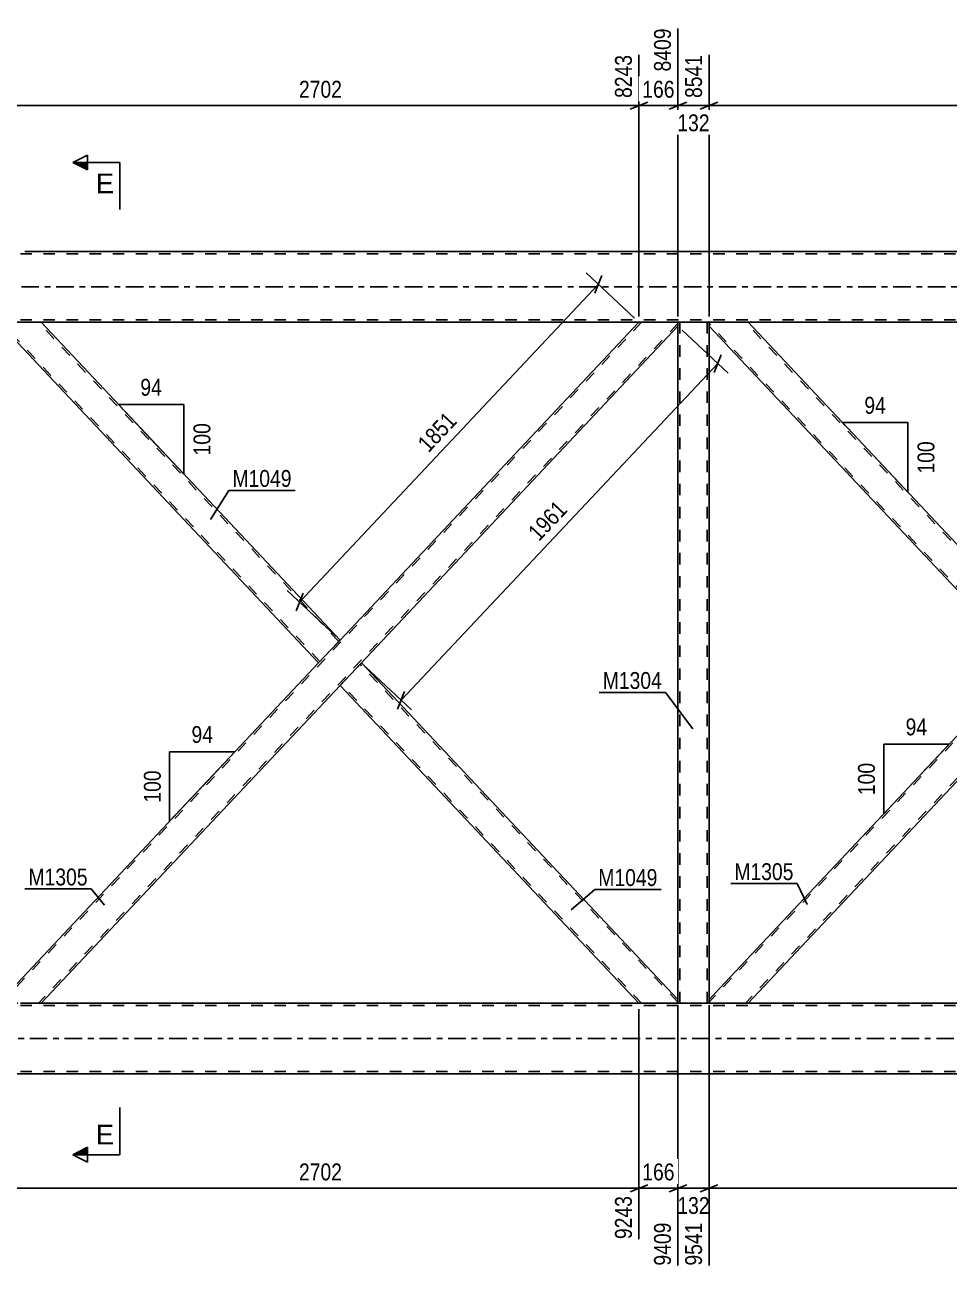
# Model space of a CAD drawing. Header units: millimetres. Extents: x 0 to 1189, y 0 to 841.
# Drawn here: x 341.2 to 498, y 442.4 to 653.7 of the extents above; entities that cross this region are included whole.
import ezdxf

# ---------------------------------------------------------------- set-up
doc = ezdxf.new("R2010")
doc.units = ezdxf.units.MM
doc.linetypes.add('DXK_LINE_DOT2', pattern=[3.9198, 1.9599, -1.9599])
doc.linetypes.add('DXK_LINE_DOT3', pattern=[5.9187, 2.979, -0.9799, 0.9799, -0.9799])
doc.styles.add('Arial', font='ARIAL.TTF', dxfattribs={"height": 0.2})
doc.styles.add('Arial Narrow', font='ARIALN.TTF', dxfattribs={"height": 0.2})

# ---------------------------------------------------------------- blocks, each defined once
blk = doc.blocks.new('Part-761548908-4816 - 4653')
at = {"color": 7, "linetype": 'DXK_LINE_DOT2'}
for p, q in [((706.9, 614.78), (115.66, 614.78)), ((706.9, 603.58), (115.66, 603.58))]:
    blk.add_line(p, q, dxfattribs=at)
at = {"color": 2, "linetype": 'Continuous'}
for p, q in [((568.17, 615.18), (341.17, 615.18)), ((577.06, 603.18), (115.66, 603.18))]:
    blk.add_line(p, q, dxfattribs=at)
at = {"color": 7, "linetype": 'DXK_LINE_DOT3'}
blk.add_line((115.66, 609.18), (706.9, 609.18), dxfattribs=at)
blk = doc.blocks.new('Part-761548908-4821 - 4653')
at = {"color": 7, "linetype": 'DXK_LINE_DOT2'}
for p, q in [((706.9, 487.18), (75.66, 487.18)), ((706.9, 487.58), (88.16, 487.58)), ((706.9, 475.98), (75.66, 475.98))]:
    blk.add_line(p, q, dxfattribs=at)
at = {"color": 2, "linetype": 'Continuous'}
for p, q in [((568.17, 487.58), (341.17, 487.58)), ((706.9, 475.58), (80.46, 475.58))]:
    blk.add_line(p, q, dxfattribs=at)
at = {"color": 7, "linetype": 'DXK_LINE_DOT3'}
blk.add_line((75.66, 481.58), (706.9, 481.58), dxfattribs=at)
blk = doc.blocks.new('Part-761548908-4959 - 4653')
at = {"color": 2, "linetype": 'Continuous'}
for p, q in [((398.28, 545.38), (394.66, 541.52)), ((452.02, 488.24), (398.28, 545.38)), ((445.39, 487.58), (394.66, 541.52)), ((452.02, 487.58), (452.02, 488.24))]:
    blk.add_line(p, q, dxfattribs=at)
at = {"color": 7, "linetype": 'DXK_LINE_DOT2'}
for p, q in [((452.02, 487.77), (398.06, 545.14)), ((394.88, 541.76), (394.89, 541.77)), ((445.83, 487.58), (394.88, 541.76)), ((452.02, 487.58), (445.39, 487.58))]:
    blk.add_line(p, q, dxfattribs=at)
blk = doc.blocks.new('Part-761548908-5014 - 4653')
at = {"color": 7, "linetype": 'DXK_LINE_DOT2'}
for p, q in [((457.3, 603.18), (452.02, 603.18)), ((452.02, 602.51), (452.02, 603.18)), ((452.34, 487.58), (452.34, 603.18)), ((456.98, 487.58), (456.98, 603.18)), ((457.3, 602.52), (457.3, 603.18)), ((452.02, 487.58), (452.02, 488.24)), ((457.3, 487.58), (457.3, 488.24)), ((452.02, 487.58), (457.3, 487.58))]:
    blk.add_line(p, q, dxfattribs=at)
at = {"color": 2, "linetype": 'Continuous'}
for p, q in [((452.02, 488.24), (452.02, 602.51)), ((457.3, 488.24), (457.3, 602.52))]:
    blk.add_line(p, q, dxfattribs=at)
blk = doc.blocks.new('Part-761548908-5054 - 4653')
at = {"color": 2, "linetype": 'Continuous'}
for p, q in [((457.3, 602.52), (457.3, 603.18)), ((511.03, 545.38), (457.3, 602.52)), ((514.66, 549.23), (463.92, 603.18)), ((514.66, 549.23), (514.53, 549.09)), ((514.22, 548.76), (511.03, 545.38)), ((514.53, 549.09), (514.22, 548.76))]:
    blk.add_line(p, q, dxfattribs=at)
at = {"color": 7, "linetype": 'DXK_LINE_DOT2'}
for p, q in [((463.92, 603.18), (457.3, 603.18)), ((511.25, 545.61), (457.3, 602.98)), ((514.44, 549), (463.48, 603.18)), ((514.39, 548.94), (514.22, 548.76)), ((514.53, 549.09), (514.44, 549)), ((511.25, 545.61), (511.27, 545.63))]:
    blk.add_line(p, q, dxfattribs=at)
blk = doc.blocks.new('Part-761548908-5069 - 4653')
at = {"color": 7, "linetype": 'DXK_LINE_DOT2'}
for p, q in [((565.83, 603.18), (457.3, 487.77)), ((572.02, 602.98), (463.48, 487.58)), ((572.02, 603.18), (565.39, 603.18)), ((514.66, 549.23), (511.03, 545.38)), ((518.28, 545.38), (514.66, 541.52)), ((463.92, 487.58), (457.3, 487.58))]:
    blk.add_line(p, q, dxfattribs=at)
at = {"color": 2, "linetype": 'Continuous'}
for p, q in [((565.39, 603.18), (514.66, 549.23)), ((572.02, 602.51), (518.28, 545.38)), ((572.02, 602.51), (572.02, 603.18)), ((511.03, 545.38), (457.3, 488.24)), ((514.66, 541.52), (463.92, 487.58)), ((457.3, 487.58), (457.3, 488.24))]:
    blk.add_line(p, q, dxfattribs=at)
blk = doc.blocks.new('Part-761548908-5074 - 4653')
at = {"color": 2, "linetype": 'Continuous'}
for p, q in [((337.3, 602.51), (337.3, 603.18)), ((391.03, 545.38), (337.3, 602.51)), ((394.66, 549.23), (343.92, 603.18)), ((394.66, 549.23), (394.53, 549.09)), ((394.22, 548.76), (391.03, 545.38)), ((394.53, 549.09), (394.22, 548.76))]:
    blk.add_line(p, q, dxfattribs=at)
at = {"color": 7, "linetype": 'DXK_LINE_DOT2'}
for p, q in [((343.92, 603.18), (337.3, 603.18)), ((391.25, 545.61), (337.3, 602.98)), ((394.44, 549), (343.48, 603.18)), ((394.39, 548.94), (394.22, 548.76)), ((394.53, 549.09), (394.44, 549)), ((391.25, 545.61), (391.27, 545.63))]:
    blk.add_line(p, q, dxfattribs=at)
blk = doc.blocks.new('Part-761548908-5079 - 4653')
at = {"color": 7, "linetype": 'DXK_LINE_DOT2'}
for p, q in [((445.83, 603.18), (337.3, 487.77)), ((452.02, 602.98), (343.48, 487.58)), ((452.02, 603.18), (445.39, 603.18)), ((394.66, 549.23), (391.03, 545.38)), ((398.28, 545.38), (394.66, 541.52)), ((338.04, 489.03), (337.3, 488.24)), ((337.3, 487.58), (337.3, 488.24)), ((343.92, 487.58), (337.3, 487.58))]:
    blk.add_line(p, q, dxfattribs=at)
at = {"color": 2, "linetype": 'Continuous'}
for p, q in [((445.39, 603.18), (394.66, 549.23)), ((452.02, 602.51), (398.28, 545.38)), ((452.02, 602.51), (452.02, 603.18)), ((391.03, 545.38), (338.04, 489.03)), ((394.66, 541.52), (343.92, 487.58))]:
    blk.add_line(p, q, dxfattribs=at)
blk = doc.blocks.new('StraightDimension-761548908-5671 - 4653')
at = {"color": 7, "linetype": 'Continuous'}
for p, q in [((452.74, 601.83), (460.52, 594.52)), ((405.03, 539.02), (458.77, 596.16)), ((458.18, 594.66), (459.36, 597.67)), ((399.01, 544.69), (406.78, 537.38)), ((405.62, 540.53), (404.44, 537.52))]:
    blk.add_line(p, q, dxfattribs=at)
at = {"color": 0}
blk.add_wipeout([(434.27, 571.21), (431.21, 574.09), (425.38, 567.88), (428.44, 565.01)], dxfattribs=at)
at = {"color": 3, "style": 'Arial Narrow'}
blk.add_text('1961', height=2.863, rotation=46.7591, dxfattribs=at).set_placement((428.41, 565.85))
blk = doc.blocks.new('StraightDimension-761548908-22605 - 4653')
at = {"color": 7, "linetype": 'Continuous'}
for p, q in [((452.02, 487.24), (452.02, 443.04)), ((457.3, 487.24), (457.3, 443.04)), ((450.52, 455.56), (453.52, 456.76)), ((458.8, 456.76), (455.8, 455.56)), ((452.02, 456.16), (457.3, 456.16))]:
    blk.add_line(p, q, dxfattribs=at)
at = {"color": 0}
blk.add_wipeout([(458, 451.21), (458, 455.41), (451.31, 455.41), (451.31, 451.21)], dxfattribs=at)
at = {"color": 0, "linetype": 'Continuous'}
blk.add_wipeout([(456.7, 450.96), (452.5, 450.96), (452.5, 442.44), (456.7, 442.44)], dxfattribs=at)
at = {"color": 3, "style": 'Arial Narrow'}
blk.add_text('132', height=2.863, dxfattribs=at).set_placement((451.91, 451.81))
at = {"color": 3, "linetype": 'Continuous', "style": 'Arial Narrow'}
blk.add_text('9541', height=2.863, rotation=90.0002, dxfattribs=at).set_placement((456.1, 443.04))
blk = doc.blocks.new('AngleDimension-761548908-17067 - 4653')
at = {"color": 7, "linetype": 'Continuous'}
for p, q in [((363.36, 582.51), (357.05, 589.22)), ((368.15, 589.22), (357.05, 589.22)), ((368.15, 577.42), (357.05, 589.22)), ((368.15, 577.42), (368.15, 589.22))]:
    blk.add_line(p, q, dxfattribs=at)
at = {"color": 0}
for points in [[(365.03, 590.12), (365.03, 594.32), (360.17, 594.32), (360.17, 590.12)], [(373.25, 586.66), (369.05, 586.66), (369.05, 579.98), (373.25, 579.98)]]:
    blk.add_wipeout(points, dxfattribs=at)
at = {"color": 3, "style": 'Arial Narrow'}
blk.add_text('94', height=2.863, dxfattribs=at).set_placement((360.77, 590.72))
blk.add_text('100', height=2.863, rotation=90.0002, dxfattribs=at).set_placement((372.65, 580.58))
blk = doc.blocks.new('StraightDimension-761548908-5650 - 4653')
at = {"color": 7, "linetype": 'Continuous'}
for p, q in [((444.66, 603.86), (436.45, 611.59)), ((437.93, 608.13), (439.11, 611.14)), ((387.79, 555.69), (438.52, 609.63)), ((393.93, 549.91), (385.71, 557.64)), ((388.38, 557.19), (387.2, 554.18))]:
    blk.add_line(p, q, dxfattribs=at)
at = {"color": 0}
blk.add_wipeout([(415.53, 586.27), (412.47, 589.15), (406.64, 582.95), (409.7, 580.07)], dxfattribs=at)
at = {"color": 3, "style": 'Arial Narrow'}
blk.add_text('1851', height=2.863, rotation=46.7591, dxfattribs=at).set_placement((409.67, 580.92))
blk = doc.blocks.new('StraightDimension-761548908-27742 - 4653')
at = {"color": 7, "linetype": 'Continuous'}
for p, q in [((337.3, 604.18), (337.3, 648.57)), ((445.39, 604.18), (445.39, 648.57)), ((338.8, 640.56), (335.8, 639.36)), ((443.89, 639.36), (446.89, 640.56)), ((337.3, 639.96), (445.39, 639.96))]:
    blk.add_line(p, q, dxfattribs=at)
at = {"color": 0, "linetype": 'Continuous'}
blk.add_wipeout([(444.79, 649.17), (440.59, 649.17), (440.59, 640.66), (444.79, 640.66)], dxfattribs=at)
at = {"color": 0}
blk.add_wipeout([(395.6, 640.71), (395.6, 644.91), (387.09, 644.91), (387.09, 640.71)], dxfattribs=at)
at = {"color": 3, "linetype": 'Continuous', "style": 'Arial Narrow'}
blk.add_text('8243', height=2.863, rotation=90.0002, dxfattribs=at).set_placement((444.19, 641.26))
at = {"color": 3, "style": 'Arial Narrow'}
blk.add_text('2702', height=2.863, dxfattribs=at).set_placement((387.69, 641.31))
blk = doc.blocks.new('StraightDimension-761548908-27741 - 4653')
at = {"color": 7, "linetype": 'Continuous'}
for p, q in [((452.02, 604.18), (452.02, 653.07)), ((445.39, 604.18), (445.39, 648.57)), ((443.89, 639.36), (446.89, 640.56)), ((453.52, 640.56), (450.52, 639.36)), ((445.39, 639.96), (452.02, 639.96))]:
    blk.add_line(p, q, dxfattribs=at)
at = {"color": 0}
blk.add_wipeout([(452.04, 640.71), (452.04, 644.91), (445.36, 644.91), (445.36, 640.71)], dxfattribs=at)
at = {"color": 0, "linetype": 'Continuous'}
blk.add_wipeout([(451.42, 653.67), (447.22, 653.67), (447.22, 645.16), (451.42, 645.16)], dxfattribs=at)
at = {"color": 3, "linetype": 'Continuous', "style": 'Arial Narrow'}
blk.add_text('8409', height=2.863, rotation=90.0002, dxfattribs=at).set_placement((450.82, 645.76))
at = {"color": 3, "style": 'Arial Narrow'}
blk.add_text('166', height=2.863, dxfattribs=at).set_placement((445.96, 641.31))
blk = doc.blocks.new('AngleDimension-761548908-17109 - 4653')
at = {"color": 7, "linetype": 'Continuous'}
for p, q in [((486.94, 531.56), (498.03, 531.56)), ((486.94, 519.75), (498.03, 531.56)), ((486.94, 519.75), (486.94, 531.56)), ((493.45, 526.68), (498.03, 531.56))]:
    blk.add_line(p, q, dxfattribs=at)
at = {"color": 0}
for points in [[(494.91, 532.46), (494.91, 536.66), (490.06, 536.66), (490.06, 532.46)], [(486.04, 529), (481.84, 529), (481.84, 522.31), (486.04, 522.31)]]:
    blk.add_wipeout(points, dxfattribs=at)
at = {"color": 3, "style": 'Arial Narrow'}
blk.add_text('94', height=2.863, dxfattribs=at).set_placement((490.66, 533.06))
blk.add_text('100', height=2.863, rotation=90.0002, dxfattribs=at).set_placement((485.44, 522.91))
blk = doc.blocks.new('AngleDimension-761548908-17081 - 4653')
at = {"color": 7, "linetype": 'Continuous'}
for p, q in [((365.73, 530.27), (376.83, 530.27)), ((365.73, 518.47), (376.83, 530.27)), ((365.73, 518.47), (365.73, 530.27)), ((371.29, 524.38), (376.83, 530.27))]:
    blk.add_line(p, q, dxfattribs=at)
at = {"color": 0}
for points in [[(373.71, 531.17), (373.71, 535.37), (368.85, 535.37), (368.85, 531.17)], [(364.83, 527.71), (360.63, 527.71), (360.63, 521.03), (364.83, 521.03)]]:
    blk.add_wipeout(points, dxfattribs=at)
at = {"color": 3, "style": 'Arial Narrow'}
blk.add_text('94', height=2.863, dxfattribs=at).set_placement((369.45, 531.77))
blk.add_text('100', height=2.863, rotation=90.0002, dxfattribs=at).set_placement((364.23, 521.63))
blk = doc.blocks.new('AngleDimension-761548908-17095 - 4653')
at = {"color": 7, "linetype": 'Continuous'}
for p, q in [((480.33, 585.73), (479.94, 586.15)), ((491.04, 586.15), (479.94, 586.15)), ((491.04, 574.35), (479.94, 586.15)), ((491.04, 574.35), (491.04, 586.15))]:
    blk.add_line(p, q, dxfattribs=at)
at = {"color": 0}
for points in [[(487.91, 587.05), (487.91, 591.25), (483.06, 591.25), (483.06, 587.05)], [(496.14, 583.59), (491.94, 583.59), (491.94, 576.9), (496.14, 576.9)]]:
    blk.add_wipeout(points, dxfattribs=at)
at = {"color": 3, "style": 'Arial Narrow'}
blk.add_text('94', height=2.863, dxfattribs=at).set_placement((483.66, 587.65))
blk.add_text('100', height=2.863, rotation=90.0002, dxfattribs=at).set_placement((495.54, 577.5))
blk = doc.blocks.new('StraightDimension-761548908-22604 - 4653')
at = {"color": 7, "linetype": 'Continuous'}
for p, q in [((457.3, 487.24), (457.3, 443.04)), ((565.39, 486.58), (565.39, 445.71)), ((458.8, 456.76), (455.8, 455.56)), ((563.89, 455.56), (566.89, 456.76)), ((457.3, 456.16), (565.39, 456.16))]:
    blk.add_line(p, q, dxfattribs=at)
at = {"color": 0}
blk.add_wipeout([(515.6, 456.91), (515.6, 461.11), (507.09, 461.11), (507.09, 456.91)], dxfattribs=at)
at = {"color": 0, "linetype": 'Continuous'}
blk.add_wipeout([(564.79, 455.46), (560.59, 455.46), (560.59, 445.11), (564.79, 445.11)], dxfattribs=at)
at = {"color": 3, "style": 'Arial Narrow'}
blk.add_text('2702', height=2.863, dxfattribs=at).set_placement((507.69, 457.51))
at = {"color": 3, "linetype": 'Continuous', "style": 'Arial Narrow'}
blk.add_text('12243', height=2.863, rotation=90.0002, dxfattribs=at).set_placement((564.19, 445.71))
blk = doc.blocks.new('StraightDimension-761548908-22606 - 4653')
at = {"color": 7, "linetype": 'Continuous'}
for p, q in [((445.39, 486.58), (445.39, 447.54)), ((452.02, 487.24), (452.02, 443.04)), ((443.89, 455.56), (446.89, 456.76)), ((453.52, 456.76), (450.52, 455.56)), ((445.39, 456.16), (452.02, 456.16))]:
    blk.add_line(p, q, dxfattribs=at)
at = {"color": 0}
blk.add_wipeout([(452.04, 456.91), (452.04, 461.11), (445.36, 461.11), (445.36, 456.91)], dxfattribs=at)
at = {"color": 0, "linetype": 'Continuous'}
blk.add_wipeout([(451.42, 450.96), (447.22, 450.96), (447.22, 442.44), (451.42, 442.44)], dxfattribs=at)
at = {"color": 3, "style": 'Arial Narrow'}
blk.add_text('166', height=2.863, dxfattribs=at).set_placement((445.96, 457.51))
at = {"color": 3, "linetype": 'Continuous', "style": 'Arial Narrow'}
blk.add_text('9409', height=2.863, rotation=90.0002, dxfattribs=at).set_placement((450.82, 443.04))
blk = doc.blocks.new('StraightDimension-761548908-22607 - 4653')
at = {"color": 7, "linetype": 'Continuous'}
for p, q in [((337.3, 487.24), (337.3, 443.04)), ((445.39, 486.58), (445.39, 447.54)), ((338.8, 456.76), (335.8, 455.56)), ((443.89, 455.56), (446.89, 456.76)), ((337.3, 456.16), (445.39, 456.16))]:
    blk.add_line(p, q, dxfattribs=at)
at = {"color": 0}
blk.add_wipeout([(395.6, 456.91), (395.6, 461.11), (387.09, 461.11), (387.09, 456.91)], dxfattribs=at)
at = {"color": 0, "linetype": 'Continuous'}
blk.add_wipeout([(444.79, 455.46), (440.59, 455.46), (440.59, 446.94), (444.79, 446.94)], dxfattribs=at)
at = {"color": 3, "style": 'Arial Narrow'}
blk.add_text('2702', height=2.863, dxfattribs=at).set_placement((387.69, 457.51))
at = {"color": 3, "linetype": 'Continuous', "style": 'Arial Narrow'}
blk.add_text('9243', height=2.863, rotation=90.0002, dxfattribs=at).set_placement((444.19, 447.54))
blk = doc.blocks.new('StraightDimension-761548908-27739 - 4653')
at = {"color": 7, "linetype": 'Continuous'}
for p, q in [((457.3, 604.18), (457.3, 648.57)), ((565.39, 604.18), (565.39, 650.4)), ((458.8, 640.56), (455.8, 639.36)), ((563.89, 639.36), (566.89, 640.56)), ((457.3, 639.96), (565.39, 639.96))]:
    blk.add_line(p, q, dxfattribs=at)
at = {"color": 0, "linetype": 'Continuous'}
blk.add_wipeout([(564.79, 651), (560.59, 651), (560.59, 640.66), (564.79, 640.66)], dxfattribs=at)
at = {"color": 0}
blk.add_wipeout([(515.6, 640.71), (515.6, 644.91), (507.09, 644.91), (507.09, 640.71)], dxfattribs=at)
at = {"color": 3, "linetype": 'Continuous', "style": 'Arial Narrow'}
blk.add_text('11243', height=2.863, rotation=90.0002, dxfattribs=at).set_placement((564.19, 641.26))
at = {"color": 3, "style": 'Arial Narrow'}
blk.add_text('2702', height=2.863, dxfattribs=at).set_placement((507.69, 641.31))
blk = doc.blocks.new('StraightDimension-761548908-27740 - 4653')
at = {"color": 7, "linetype": 'Continuous'}
for p, q in [((452.02, 604.18), (452.02, 653.07)), ((457.3, 604.18), (457.3, 648.57)), ((450.52, 639.36), (453.52, 640.56)), ((458.8, 640.56), (455.8, 639.36)), ((452.02, 639.96), (457.3, 639.96))]:
    blk.add_line(p, q, dxfattribs=at)
at = {"color": 0, "linetype": 'Continuous'}
blk.add_wipeout([(456.7, 649.17), (452.5, 649.17), (452.5, 640.66), (456.7, 640.66)], dxfattribs=at)
at = {"color": 0}
blk.add_wipeout([(458, 635.01), (458, 639.21), (451.31, 639.21), (451.31, 635.01)], dxfattribs=at)
at = {"color": 3, "linetype": 'Continuous', "style": 'Arial Narrow'}
blk.add_text('8541', height=2.863, rotation=90.0002, dxfattribs=at).set_placement((456.1, 641.26))
at = {"color": 3, "style": 'Arial Narrow'}
blk.add_text('132', height=2.863, dxfattribs=at).set_placement((451.91, 635.61))
blk = doc.blocks.new('Mark-761548908-4955 - 4653')
at = {"color": 0}
blk.add_wipeout([(448.55, 507.48), (448.55, 510.48), (438.5, 510.48), (438.5, 507.48)], dxfattribs=at)
blk.add_wipeout([(448.55, 507.48), (448.55, 510.48), (438.5, 510.48), (438.5, 507.48)], dxfattribs=at)
at = {"color": 30, "linetype": 'Continuous'}
for p, q in [((433.9, 503.42), (437.9, 506.88)), ((437.9, 506.88), (449.15, 506.88))]:
    blk.add_line(p, q, dxfattribs=at)
at = {"color": 3, "style": 'Arial Narrow'}
blk.add_text('M1049', height=2.863, dxfattribs=at).set_placement((438.5, 507.48))
blk = doc.blocks.new('Mark-761548908-5010 - 4653')
at = {"color": 0}
blk.add_wipeout([(449.3, 540.94), (449.3, 543.94), (439.25, 543.94), (439.25, 540.94)], dxfattribs=at)
blk.add_wipeout([(449.3, 540.94), (449.3, 543.94), (439.25, 543.94), (439.25, 540.94)], dxfattribs=at)
at = {"color": 30, "linetype": 'Continuous'}
for p in [(438.65, 540.34), (454.53, 534.19)]:
    blk.add_line(p, (449.9, 540.34), dxfattribs=at)
at = {"color": 3, "style": 'Arial Narrow'}
blk.add_text('M1304', height=2.863, dxfattribs=at).set_placement((439.25, 540.94))
blk = doc.blocks.new('Mark-761548908-5065 - 4653')
at = {"color": 0}
blk.add_wipeout([(471.64, 508.49), (471.64, 511.49), (461.59, 511.49), (461.59, 508.49)], dxfattribs=at)
blk.add_wipeout([(471.64, 508.49), (471.64, 511.49), (461.59, 511.49), (461.59, 508.49)], dxfattribs=at)
at = {"color": 30, "linetype": 'Continuous'}
for p in [(460.99, 507.89), (473.95, 504.36)]:
    blk.add_line(p, (472.24, 507.89), dxfattribs=at)
at = {"color": 3, "style": 'Arial Narrow'}
blk.add_text('M1305', height=2.863, dxfattribs=at).set_placement((461.59, 508.49))
blk = doc.blocks.new('Mark-761548908-5070 - 4653')
at = {"color": 0}
blk.add_wipeout([(386.45, 575.24), (386.45, 578.24), (376.4, 578.24), (376.4, 575.24)], dxfattribs=at)
blk.add_wipeout([(386.45, 575.24), (386.45, 578.24), (376.4, 578.24), (376.4, 575.24)], dxfattribs=at)
at = {"color": 30, "linetype": 'Continuous'}
for p, q in [((372.68, 569.69), (375.8, 574.64)), ((375.8, 574.64), (387.05, 574.64))]:
    blk.add_line(p, q, dxfattribs=at)
at = {"color": 3, "style": 'Arial Narrow'}
blk.add_text('M1049', height=2.863, dxfattribs=at).set_placement((376.4, 575.24))
blk = doc.blocks.new('Mark-761548908-5075 - 4653')
at = {"color": 0}
blk.add_wipeout([(351.83, 507.58), (351.83, 510.58), (341.78, 510.58), (341.78, 507.58)], dxfattribs=at)
blk.add_wipeout([(351.83, 507.58), (351.83, 510.58), (341.78, 510.58), (341.78, 507.58)], dxfattribs=at)
at = {"color": 30, "linetype": 'Continuous'}
for p in [(341.18, 506.98), (354.67, 504.21)]:
    blk.add_line(p, (352.43, 506.98), dxfattribs=at)
at = {"color": 3, "style": 'Arial Narrow'}
blk.add_text('M1305', height=2.863, dxfattribs=at).set_placement((341.78, 507.58))
blk = doc.blocks.new('SectionMark-761548908-6158 - 4653')
at = {"linetype": 'Continuous'}
for points in [[(351.8, 630.33), (351.8, 629.08), (349.3, 630.33)], [(351.8, 463.12), (351.8, 461.87), (349.3, 461.87)]]:
    blk.add_hatch(color=6, dxfattribs=at).paths.add_polyline_path(points)
at = {"color": 6, "linetype": 'Continuous'}
for p, q in [((349.3, 630.33), (351.8, 631.58)), ((351.8, 629.08), (351.8, 631.58)), ((357.3, 630.33), (349.3, 630.33)), ((349.3, 630.33), (351.8, 629.08)), ((349.3, 461.87), (351.8, 463.12)), ((351.8, 463.12), (351.8, 460.62)), ((357.3, 461.87), (349.3, 461.87)), ((351.8, 460.62), (349.3, 461.87))]:
    blk.add_line(p, q, dxfattribs=at)
at = {"color": 0, "linetype": 'Continuous'}
for points in [[(356.3, 625.08), (356.3, 628.58), (353.19, 628.58), (353.19, 625.08)], [(356.3, 463.62), (356.3, 467.12), (353.19, 467.12), (353.19, 463.62)]]:
    blk.add_wipeout(points, dxfattribs=at)
at = {"color": 6, "linetype": 'Continuous'}
for p, q in [((357.3, 630.33), (357.3, 622.33)), ((357.3, 461.87), (357.3, 469.87))]:
    blk.add_line(p, q, dxfattribs=at)
at = {"color": 3, "linetype": 'Continuous', "style": 'Arial'}
for p in [(353.19, 625.08), (353.19, 463.62)]:
    blk.add_text('E', height=3.34, dxfattribs=at).set_placement(p)

msp = doc.modelspace()

# ---------------------------------------------------------------- block references
for name in ['Part-761548908-4816 - 4653', 'Part-761548908-5074 - 4653', 'Part-761548908-5079 - 4653', 'Part-761548908-5014 - 4653', 'Part-761548908-5054 - 4653', 'Part-761548908-5069 - 4653', 'Part-761548908-4959 - 4653', 'Part-761548908-4821 - 4653']:
    msp.add_blockref(name, (0, 0))

# ---------------------------------------------------------------- next in the draw order: block references
for name in ['StraightDimension-761548908-27739 - 4653', 'StraightDimension-761548908-5671 - 4653', 'AngleDimension-761548908-17067 - 4653', 'AngleDimension-761548908-17095 - 4653', 'AngleDimension-761548908-17109 - 4653', 'AngleDimension-761548908-17081 - 4653', 'Mark-761548908-5065 - 4653', 'Mark-761548908-5075 - 4653', 'Mark-761548908-4955 - 4653', 'StraightDimension-761548908-22605 - 4653']:
    msp.add_blockref(name, (0, 0))

# ---------------------------------------------------------------- next in the draw order: block references
for name in ['StraightDimension-761548908-5650 - 4653', 'Mark-761548908-5010 - 4653', 'StraightDimension-761548908-22606 - 4653', 'StraightDimension-761548908-22604 - 4653']:
    msp.add_blockref(name, (0, 0))

# ---------------------------------------------------------------- next in the draw order: block references
for name in ['StraightDimension-761548908-27742 - 4653', 'Mark-761548908-5070 - 4653', 'StraightDimension-761548908-22607 - 4653']:
    msp.add_blockref(name, (0, 0))

# ---------------------------------------------------------------- next in the draw order: block references
for name in ['StraightDimension-761548908-27741 - 4653', 'SectionMark-761548908-6158 - 4653']:
    msp.add_blockref(name, (0, 0))

# ---------------------------------------------------------------- next in the draw order: block references
msp.add_blockref('StraightDimension-761548908-27740 - 4653', (0, 0))

doc.saveas('drawing.dxf')
